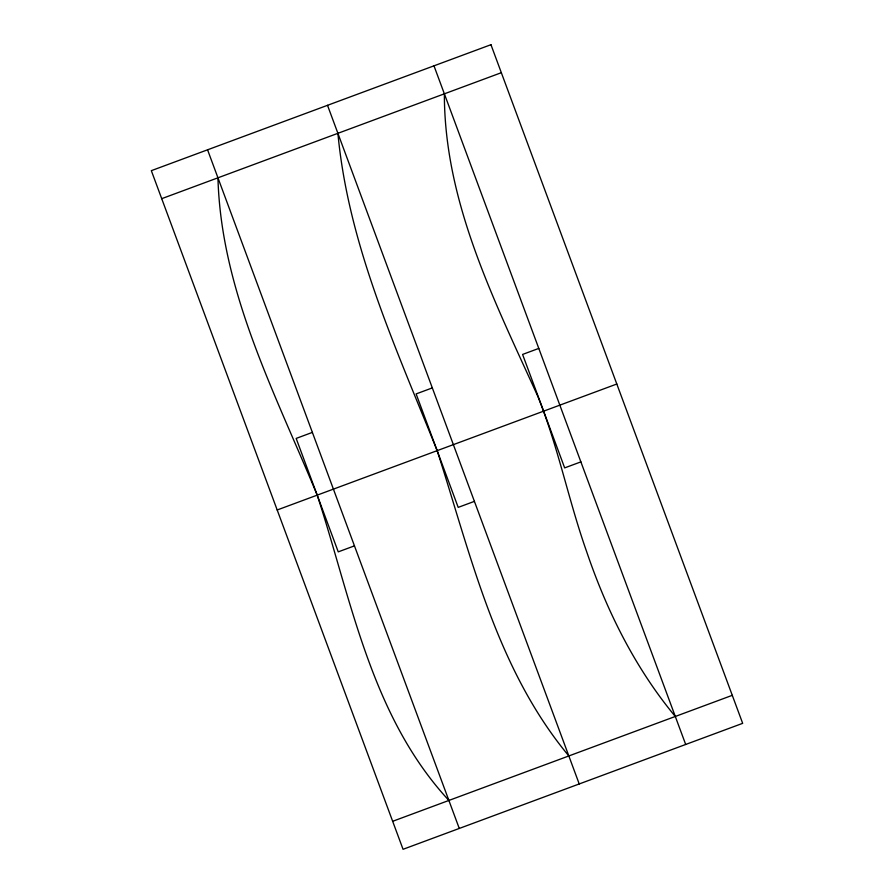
<?xml version="1.0" encoding="UTF-8"?>
<svg xmlns="http://www.w3.org/2000/svg" width="894" height="894" viewBox="0 0 894 894"><rect width="100%" height="100%" fill="white"/><g stroke="black" fill="none" stroke-linecap="round" stroke-linejoin="round"><path stroke-width="1.34" d="M161.725 198.669L501.344 72.693M312.375 432.394L296.171 438.418L338.245 551.866L354.46 545.865M432.327 387.907L416.123 393.919L458.197 507.379L474.412 501.366M538.791 348.414L522.588 354.437L564.662 467.886L580.876 461.885M277.185 509.982L616.815 384.018M392.656 821.307L732.275 695.331M448.889 800.443C371.021 716.206 351.588 600.321 317.214 495.142C274.95 392.801 221.042 291.019 217.946 177.805M675.305 716.463C635.153 668.075 606.825 610.982 586.654 551.687C568.506 500.349 558.135 446.497 537.652 395.964C494.024 299.937 444.329 201.988 444.363 93.836M568.841 755.955C496.293 668.69 471.149 556.046 437.166 450.654C395.897 347.766 348.369 245.157 337.898 133.318M433.981 65.832L685.687 744.467M327.517 105.324L579.223 783.96M207.564 149.812L459.27 828.447M490.951 44.7L151.332 170.665L403.049 849.3L742.668 723.335L490.951 44.7"/></g></svg>
